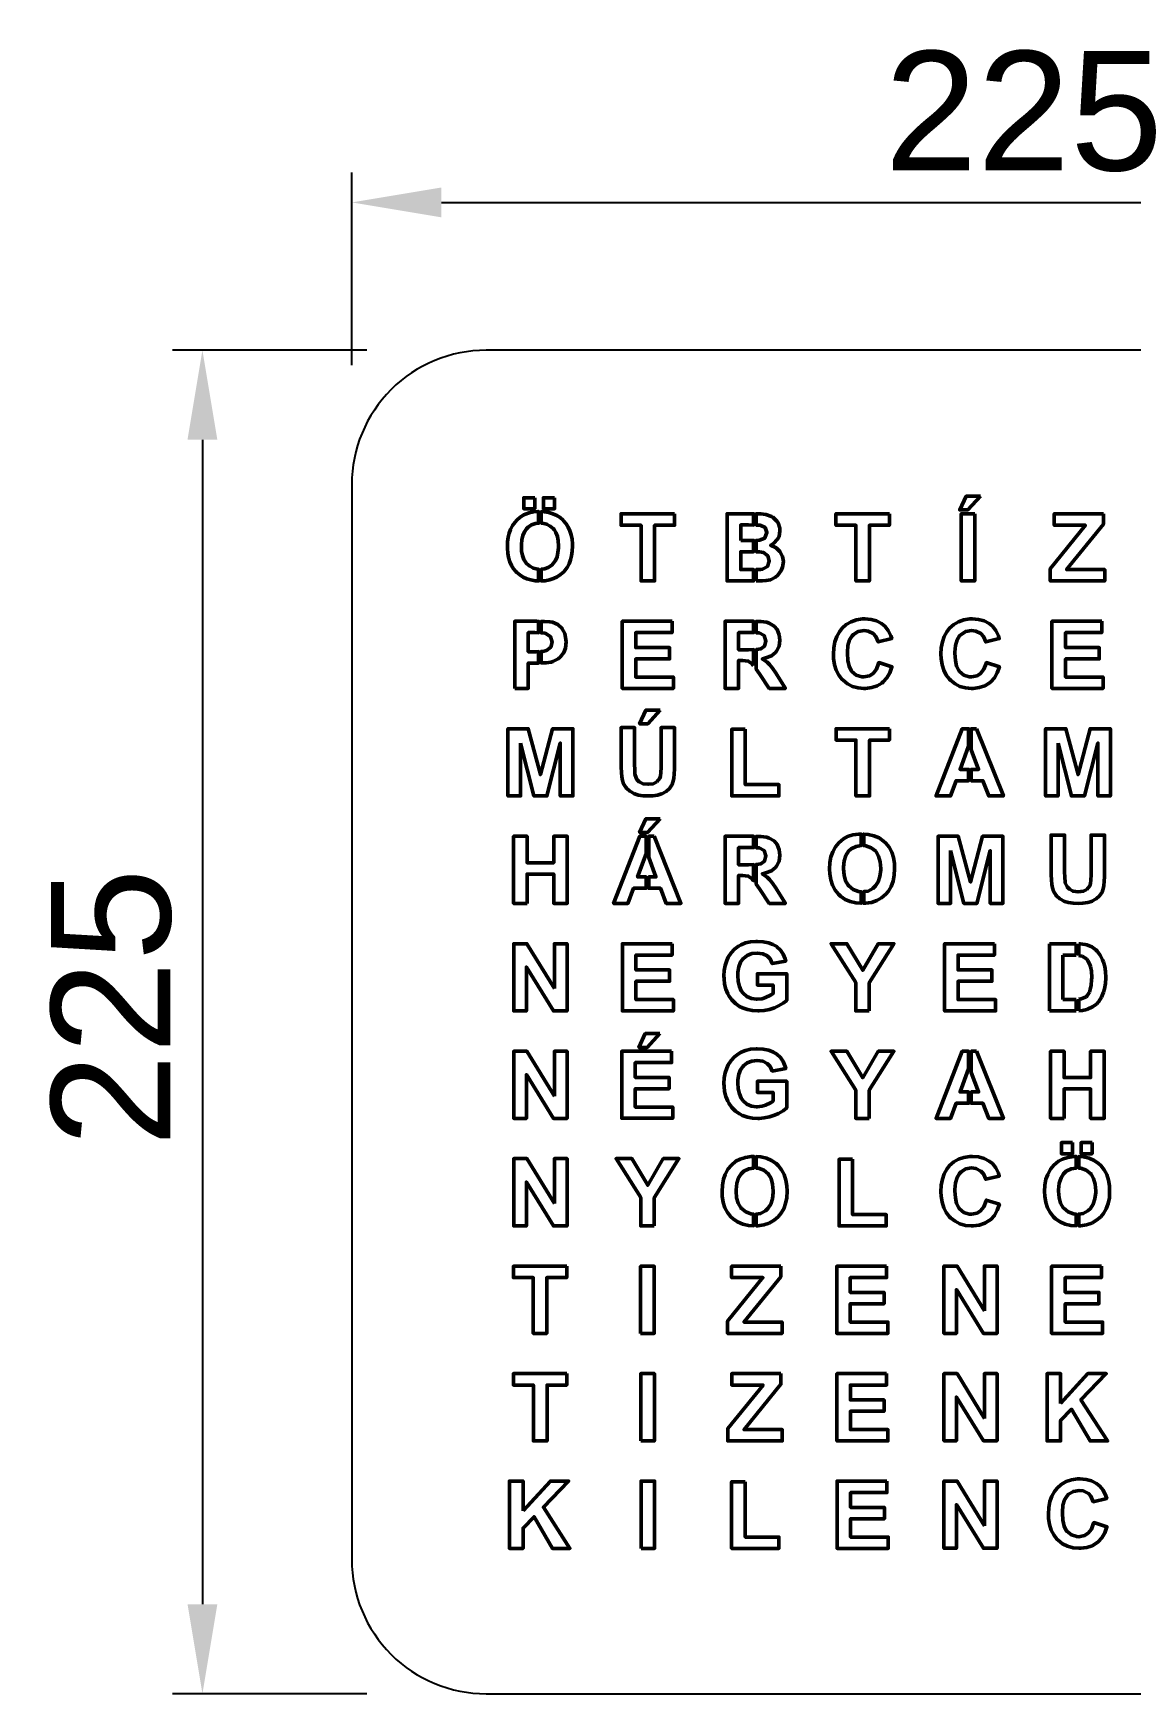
# Model space of a CAD drawing. Header units: millimetres. Extents: x 1583 to 1960, y 1540 to 1824.
# Drawn here: x 1583.5 to 1767.3, y 1539.9 to 1818 of the extents above; entities that cross this region are included whole.
import ezdxf

# ---------------------------------------------------------------- set-up
doc = ezdxf.new("R2010")
doc.units = ezdxf.units.MM
doc.layers.add('Edge', color=170, linetype='Continuous')
doc.layers.add('Text', color=102, linetype='Continuous')
doc.layers.add('Letters', color=40, linetype='Continuous', lineweight=50)
doc.styles.get("Standard").update_dxf_attribs({"font": 'arial.ttf'})
doc.dimstyles.new('ISO-25', dxfattribs={"dimtxt": 2.5, "dimasz": 2.5, "dimexe": 1.25, "dimexo": 0.625, "dimtad": 1, "dimtxsty": 'Standard', "dimcen": 2.5, "dimadec": 0, "dimazin": 0, "dimtfac": 1, "dimtmove": 0, "dimatfit": 3, "dimfxl": 0, "dimarcsym": 0})

# ---------------------------------------------------------------- blocks, each defined once
blk = doc.blocks.new('*D13')
at = {"layer": 'Defpoints', "color": 0}
for p in [(1861.83, 1789.68), (1636.83, 1742.43), (1861.83, 1742.43)]:
    blk.add_point(p, dxfattribs=at)
at = {"layer": 'Text', "color": 0, "lineweight": -2}
for p, q in [((1636.83, 1762.43), (1636.83, 1794.68)), ((1861.83, 1762.43), (1861.83, 1794.68)), ((1651.83, 1789.68), (1846.83, 1789.68))]:
    blk.add_line(p, q, dxfattribs=at)
at = {"layer": 'Text', "color": 0}
for points in [[(1651.83, 1792.18), (1651.83, 1787.18), (1636.83, 1789.68)], [(1846.83, 1792.18), (1846.83, 1787.18), (1861.83, 1789.68)]]:
    blk.add_solid(points, dxfattribs=at)
at = {"layer": 'Text', "color": 0, "insert": (1749.33, 1804.89), "char_height": 20, "attachment_point": 5}
blk.add_mtext('225', dxfattribs=at)
blk = doc.blocks.new('*D11')
at = {"layer": 'Defpoints', "color": 0}
for p in [(1659.33, 1764.93), (1611.82, 1539.93), (1659.33, 1539.93)]:
    blk.add_point(p, dxfattribs=at)
at = {"layer": 'Text', "color": 0, "lineweight": -2}
for p, q in [((1639.33, 1764.93), (1606.82, 1764.93)), ((1611.82, 1749.93), (1611.82, 1554.93)), ((1639.33, 1539.93), (1606.82, 1539.93))]:
    blk.add_line(p, q, dxfattribs=at)
at = {"layer": 'Text', "color": 0}
for points in [[(1609.32, 1749.93), (1614.32, 1749.93), (1611.82, 1764.93)], [(1609.32, 1554.93), (1614.32, 1554.93), (1611.82, 1539.93)]]:
    blk.add_solid(points, dxfattribs=at)
at = {"layer": 'Text', "color": 0, "insert": (1596.61, 1654.87), "char_height": 20, "attachment_point": 5, "rotation": 90}
blk.add_mtext('225', dxfattribs=at)

msp = doc.modelspace()

# ---------------------------------------------------------------- linework, layer by layer
at = {"layer": 'Edge'}
msp.add_lwpolyline([(1659.327, 1539.927), (1839.327, 1539.927, 0.4142136), (1861.827, 1562.427), (1861.827, 1742.427, 0.4142136), (1839.327, 1764.927), (1659.327, 1764.927, 0.4142136), (1636.827, 1742.427), (1636.827, 1562.427, 0.4142136)], format="xyb", close=True, dxfattribs=at)
at = {"layer": 'Letters'}
for p, q in [((1757.774, 1665.542), (1753.621, 1665.542)), ((1753.621, 1665.542), (1753.621, 1654.289)), ((1755.902, 1656.186), (1755.902, 1663.632)), ((1755.902, 1663.632), (1757.094, 1663.632)), ((1757.094, 1663.632), (1758.102, 1663.608)), ((1758.102, 1665.53), (1757.774, 1665.542)), ((1758.102, 1665.53), (1758.102, 1663.608)), ((1758.799, 1665.504), (1758.552, 1665.513)), ((1758.552, 1665.513), (1758.552, 1663.557)), ((1758.552, 1663.557), (1758.773, 1663.53)), ((1758.773, 1663.53), (1759.107, 1663.427)), ((1759.607, 1665.401), (1758.799, 1665.504)), ((1759.107, 1663.427), (1759.824, 1663.004)), ((1759.914, 1665.324), (1759.607, 1665.401)), ((1759.824, 1663.004), (1760.081, 1662.71)), ((1760.709, 1664.991), (1759.914, 1665.324)), ((1761.414, 1664.491), (1760.709, 1664.991)), ((1761.606, 1664.286), (1761.414, 1664.491)), ((1762.132, 1663.62), (1761.606, 1664.286)), ((1762.542, 1662.851), (1762.132, 1663.62)), ((1760.081, 1662.71), (1760.478, 1661.915)), ((1760.478, 1661.915), (1760.529, 1661.71)), ((1760.529, 1661.71), (1760.658, 1660.915)), ((1760.658, 1660.915), (1760.709, 1659.903)), ((1762.683, 1662.466), (1762.542, 1662.851)), ((1762.888, 1661.723), (1762.683, 1662.466)), ((1763.003, 1660.864), (1762.888, 1661.723)), ((1763.054, 1659.903), (1763.003, 1660.864)), ((1760.324, 1657.416), (1759.889, 1656.762)), ((1760.478, 1657.852), (1760.324, 1657.416)), ((1760.632, 1658.582), (1760.478, 1657.852)), ((1760.696, 1659.505), (1760.632, 1658.582)), ((1760.709, 1659.903), (1760.696, 1659.505)), ((1762.349, 1656.57), (1762.708, 1657.416)), ((1762.708, 1657.416), (1762.875, 1658.006)), ((1762.875, 1658.006), (1763.003, 1658.864)), ((1763.003, 1658.864), (1763.054, 1659.813)), ((1763.054, 1659.813), (1763.054, 1659.903)), ((1757.594, 1656.186), (1755.902, 1656.186)), ((1758.102, 1656.205), (1757.594, 1656.186)), ((1758.102, 1656.205), (1758.102, 1654.289)), ((1758.581, 1656.224), (1758.552, 1656.223)), ((1758.552, 1656.223), (1758.552, 1654.314)), ((1758.966, 1656.288), (1758.581, 1656.224)), ((1759.76, 1656.66), (1758.966, 1656.288)), ((1759.889, 1656.762), (1759.76, 1656.66)), ((1760.03, 1654.571), (1760.85, 1654.942)), ((1760.85, 1654.942), (1761.504, 1655.429)), ((1761.504, 1655.429), (1761.888, 1655.852)), ((1761.888, 1655.852), (1762.349, 1656.57)), ((1753.621, 1654.289), (1758.102, 1654.289)), ((1758.552, 1654.314), (1759.171, 1654.366)), ((1759.171, 1654.366), (1759.901, 1654.532)), ((1759.901, 1654.532), (1760.03, 1654.571))]:
    msp.add_line(p, q, dxfattribs=at)
for points in [[(1667.464, 1740.22), (1665.618, 1740.22), (1665.618, 1738.364), (1667.464, 1738.364)], [(1670.77, 1740.22), (1668.914, 1740.22), (1668.914, 1738.364), (1670.77, 1738.364)], [(1742.087, 1740.473), (1739.664, 1740.473), (1738.611, 1738.173), (1739.963, 1738.173)], [(1667.239, 1737.842), (1667.996, 1737.905), (1668.102, 1737.908), (1668.102, 1735.952), (1667.59, 1735.897), (1666.924, 1735.672), (1666.348, 1735.293), (1666.068, 1735.014), (1665.717, 1734.51), (1665.456, 1733.906), (1665.294, 1733.195), (1665.222, 1732.375), (1665.213, 1732.105), (1665.258, 1731.268), (1665.402, 1730.529), (1665.645, 1729.89), (1665.978, 1729.349), (1666.095, 1729.214), (1666.627, 1728.737), (1667.239, 1728.413), (1667.933, 1728.25), (1668.102, 1728.239), (1668.102, 1726.292), (1667.554, 1726.323), (1666.816, 1726.449), (1666.14, 1726.647), (1665.51, 1726.936), (1664.943, 1727.305), (1664.42, 1727.746), (1664.357, 1727.818), (1663.925, 1728.322), (1663.574, 1728.89), (1663.285, 1729.511), (1663.078, 1730.187), (1662.943, 1730.925), (1662.88, 1731.718), (1662.871, 1732.033), (1662.907, 1732.844), (1662.997, 1733.6), (1663.159, 1734.276), (1663.375, 1734.897), (1663.384, 1734.915), (1663.727, 1735.563), (1664.159, 1736.149), (1664.438, 1736.455), (1665.006, 1736.959), (1665.609, 1737.338), (1665.888, 1737.473), (1666.537, 1737.698)], [(1669.932, 1726.467), (1670.598, 1726.683), (1671.22, 1726.981), (1671.787, 1727.359), (1672.301, 1727.827), (1672.49, 1728.043), (1672.886, 1728.566), (1673.21, 1729.16), (1673.453, 1729.8), (1673.634, 1730.502), (1673.742, 1731.268), (1673.778, 1732.087), (1673.769, 1732.483), (1673.697, 1733.276), (1673.561, 1734.014), (1673.345, 1734.69), (1673.066, 1735.302), (1672.715, 1735.87), (1672.292, 1736.374), (1672.229, 1736.437), (1671.706, 1736.887), (1671.13, 1737.257), (1670.508, 1737.545), (1669.824, 1737.752), (1669.094, 1737.878), (1668.552, 1737.903), (1668.552, 1735.963), (1668.743, 1735.951), (1669.446, 1735.798), (1670.067, 1735.482), (1670.589, 1735.023), (1670.689, 1734.897), (1671.013, 1734.375), (1671.247, 1733.735), (1671.382, 1732.988), (1671.436, 1732.141), (1671.427, 1731.844), (1671.346, 1731.024), (1671.184, 1730.313), (1670.923, 1729.709), (1670.562, 1729.205), (1670.292, 1728.935), (1669.716, 1728.539), (1669.067, 1728.304), (1668.552, 1728.247), (1668.552, 1726.294), (1669.202, 1726.332)], [(1690.858, 1737.541), (1681.921, 1737.541), (1681.921, 1735.627), (1685.257, 1735.627), (1685.257, 1726.287), (1687.522, 1726.287), (1687.522, 1735.627), (1690.858, 1735.627)], [(1701.936, 1733.064), (1701.936, 1735.662), (1703.235, 1735.662), (1704.102, 1735.65), (1704.102, 1737.541), (1699.671, 1737.541), (1699.671, 1726.287), (1703.498, 1726.287), (1704.102, 1726.287), (1704.102, 1728.184), (1704.042, 1728.183), (1701.936, 1728.183), (1701.936, 1731.185), (1703.762, 1731.185), (1703.832, 1731.185), (1704.102, 1731.178), (1704.102, 1733.073), (1703.428, 1733.064)], [(1704.552, 1726.287), (1705.605, 1726.322), (1706.219, 1726.357), (1706.904, 1726.498), (1707.747, 1726.902), (1708.151, 1727.235), (1708.73, 1728.06), (1708.941, 1728.587), (1709.081, 1729.553), (1708.958, 1730.395), (1708.519, 1731.238), (1707.87, 1731.852), (1706.957, 1732.256), (1707.431, 1732.537), (1708.098, 1733.257), (1708.361, 1733.749), (1708.519, 1734.697), (1708.502, 1735.1), (1708.186, 1736.013), (1708.01, 1736.277), (1707.326, 1736.961), (1707.08, 1737.102), (1706.149, 1737.418), (1706.149, 1737.418), (1705.324, 1737.506), (1704.552, 1737.529), (1704.552, 1735.643), (1705.184, 1735.627), (1706.044, 1735.223), (1706.325, 1734.381), (1705.991, 1733.503), (1705.956, 1733.468), (1705.078, 1733.099), (1704.657, 1733.081), (1704.552, 1733.08), (1704.552, 1731.165), (1705.061, 1731.15), (1705.781, 1731.027), (1706.483, 1730.518), (1706.729, 1729.658), (1706.729, 1729.588), (1706.413, 1728.692), (1705.587, 1728.253), (1705.236, 1728.201), (1704.552, 1728.191), (1704.552, 1726.287)], [(1726.831, 1737.541), (1717.894, 1737.541), (1717.894, 1735.627), (1721.23, 1735.627), (1721.23, 1726.287), (1723.495, 1726.287), (1723.495, 1735.627), (1726.831, 1735.627)], [(1741.139, 1737.541), (1738.874, 1737.541), (1738.874, 1726.287), (1741.139, 1726.287)], [(1762.663, 1737.541), (1754.429, 1737.541), (1754.429, 1735.627), (1759.661, 1735.627), (1753.762, 1728.324), (1753.762, 1726.287), (1762.891, 1726.287), (1762.891, 1728.183), (1756.501, 1728.183), (1762.663, 1735.767)], [(1664.102, 1708.292), (1664.102, 1719.528), (1667.736, 1719.528), (1668.102, 1719.523), (1668.102, 1717.618), (1667.455, 1717.632), (1666.367, 1717.632), (1666.367, 1714.436), (1667.613, 1714.436), (1668.102, 1714.458), (1668.102, 1712.533), (1667.841, 1712.523), (1666.367, 1712.523), (1666.367, 1708.292)], [(1670.492, 1712.769), (1671.388, 1713.225), (1671.739, 1713.524), (1672.336, 1714.331), (1672.599, 1715.033), (1672.704, 1716.069), (1672.687, 1716.491), (1672.494, 1717.474), (1672.055, 1718.264), (1672.037, 1718.299), (1671.317, 1718.966), (1670.44, 1719.37), (1670.001, 1719.44), (1669.07, 1719.51), (1668.552, 1719.517), (1668.552, 1717.597), (1669.088, 1717.562), (1669.176, 1717.544), (1670.001, 1717.052), (1670.088, 1716.965), (1670.369, 1716.034), (1670.124, 1715.174), (1669.404, 1714.612), (1668.807, 1714.489), (1668.552, 1714.478), (1668.552, 1712.548), (1669.386, 1712.576), (1670.194, 1712.681)], [(1690.454, 1719.528), (1682.115, 1719.528), (1682.115, 1708.292), (1690.665, 1708.292), (1690.665, 1710.188), (1684.379, 1710.188), (1684.379, 1713.243), (1690.032, 1713.243), (1690.032, 1715.139), (1684.379, 1715.139), (1684.379, 1717.632), (1690.454, 1717.632)], [(1704.102, 1712.099), (1704.102, 1714.793), (1703.27, 1714.77), (1701.585, 1714.77), (1701.585, 1717.632), (1703.358, 1717.632), (1704.102, 1717.632), (1704.102, 1719.528), (1704.095, 1719.528), (1699.32, 1719.528), (1699.32, 1708.292), (1701.585, 1708.292), (1701.585, 1712.979), (1702.041, 1712.979), (1702.252, 1712.979), (1703.2, 1712.856), (1703.867, 1712.382), (1703.884, 1712.365)], [(1708.396, 1717.281), (1708.028, 1718.158), (1707.536, 1718.738), (1706.711, 1719.229), (1706.237, 1719.37), (1705.307, 1719.493), (1704.552, 1719.515), (1704.552, 1717.619), (1705.008, 1717.597), (1705.026, 1717.597), (1705.868, 1717.158), (1705.886, 1717.14), (1706.167, 1716.227), (1705.939, 1715.385), (1705.307, 1714.911), (1705.289, 1714.911), (1704.569, 1714.805), (1704.552, 1714.805), (1704.552, 1711.502), (1705.078, 1710.732), (1706.711, 1708.292), (1709.432, 1708.292), (1708.045, 1710.486), (1707.87, 1710.767), (1707.255, 1711.698), (1706.764, 1712.312), (1706.377, 1712.663), (1705.552, 1713.243), (1706.167, 1713.383), (1707.08, 1713.734), (1707.764, 1714.296), (1707.958, 1714.542), (1708.379, 1715.367), (1708.519, 1716.385)], [(1724.689, 1719.581), (1723.758, 1719.826), (1722.722, 1719.914), (1722.319, 1719.914), (1721.318, 1719.756), (1720.423, 1719.458), (1719.615, 1719.001), (1718.913, 1718.369), (1718.456, 1717.79), (1718.017, 1717), (1717.701, 1716.104), (1717.526, 1715.104), (1717.456, 1713.998), (1717.491, 1713.278), (1717.649, 1712.26), (1717.93, 1711.329), (1718.351, 1710.521), (1718.895, 1709.819), (1719.071, 1709.644), (1719.826, 1709.047), (1720.651, 1708.625), (1721.581, 1708.362), (1722.582, 1708.292), (1722.863, 1708.292), (1723.881, 1708.415), (1724.794, 1708.713), (1725.567, 1709.187), (1725.812, 1709.38), (1726.409, 1710.047), (1726.883, 1710.89), (1727.252, 1711.908), (1725.057, 1712.611), (1725.022, 1712.488), (1724.654, 1711.487), (1724.109, 1710.802), (1723.512, 1710.416), (1722.564, 1710.223), (1722.213, 1710.241), (1721.3, 1710.521), (1720.563, 1711.136), (1720.44, 1711.294), (1720.089, 1712.014), (1719.878, 1712.979), (1719.808, 1714.173), (1719.808, 1714.366), (1719.896, 1715.49), (1720.159, 1716.403), (1720.581, 1717.07), (1720.844, 1717.333), (1721.634, 1717.825), (1722.6, 1717.983), (1723.302, 1717.895), (1724.145, 1717.474), (1724.583, 1717), (1724.97, 1716.087), (1727.217, 1716.631), (1727.076, 1717.088), (1726.638, 1718), (1726.076, 1718.703), (1725.514, 1719.142)], [(1742.689, 1719.581), (1741.758, 1719.826), (1740.722, 1719.914), (1740.319, 1719.914), (1739.318, 1719.756), (1738.423, 1719.458), (1737.615, 1719.001), (1736.913, 1718.369), (1736.456, 1717.79), (1736.017, 1717), (1735.701, 1716.104), (1735.526, 1715.104), (1735.456, 1713.998), (1735.491, 1713.278), (1735.649, 1712.26), (1735.93, 1711.329), (1736.351, 1710.521), (1736.895, 1709.819), (1737.071, 1709.644), (1737.826, 1709.047), (1738.651, 1708.625), (1739.581, 1708.362), (1740.582, 1708.292), (1740.863, 1708.292), (1741.881, 1708.415), (1742.794, 1708.713), (1743.567, 1709.187), (1743.812, 1709.38), (1744.409, 1710.047), (1744.883, 1710.89), (1745.252, 1711.908), (1743.057, 1712.611), (1743.022, 1712.488), (1742.654, 1711.487), (1742.109, 1710.802), (1741.512, 1710.416), (1740.564, 1710.223), (1740.213, 1710.241), (1739.3, 1710.521), (1738.563, 1711.136), (1738.44, 1711.294), (1738.089, 1712.014), (1737.878, 1712.979), (1737.808, 1714.173), (1737.808, 1714.366), (1737.896, 1715.49), (1738.159, 1716.403), (1738.581, 1717.07), (1738.844, 1717.333), (1739.634, 1717.825), (1740.6, 1717.983), (1741.302, 1717.895), (1742.145, 1717.474), (1742.583, 1717), (1742.97, 1716.087), (1745.217, 1716.631), (1745.076, 1717.088), (1744.638, 1718), (1744.076, 1718.703), (1743.514, 1719.142)], [(1762.382, 1719.528), (1754.061, 1719.528), (1754.061, 1708.292), (1762.611, 1708.292), (1762.611, 1710.188), (1756.325, 1710.188), (1756.325, 1713.243), (1761.961, 1713.243), (1761.961, 1715.139), (1756.325, 1715.139), (1756.325, 1717.632), (1762.382, 1717.632)], [(1688.481, 1704.664), (1686.067, 1704.664), (1685.01, 1702.373), (1686.367, 1702.373)], [(1665.093, 1699.14), (1667.31, 1690.291), (1669.497, 1690.291), (1671.735, 1699.14), (1671.735, 1690.291), (1673.839, 1690.291), (1673.839, 1701.534), (1670.44, 1701.534), (1668.419, 1693.866), (1666.378, 1701.534), (1662.979, 1701.534), (1662.979, 1690.291), (1665.093, 1690.291)], [(1687.921, 1692.622), (1687.31, 1692.332), (1686.46, 1692.228), (1686.429, 1692.228), (1685.6, 1692.332), (1684.968, 1692.653), (1684.574, 1693.047), (1684.263, 1693.752), (1684.243, 1693.918), (1684.201, 1694.601), (1684.181, 1695.638), (1684.181, 1701.731), (1681.911, 1701.731), (1681.911, 1695.731), (1681.921, 1695.099), (1681.963, 1694.218), (1682.035, 1693.472), (1682.139, 1692.871), (1682.336, 1692.311), (1682.771, 1691.627), (1682.823, 1691.565), (1683.383, 1691.068), (1684.087, 1690.664), (1684.181, 1690.622), (1684.802, 1690.436), (1685.59, 1690.322), (1686.533, 1690.291), (1687.248, 1690.311), (1688.035, 1690.425), (1688.688, 1690.633), (1688.75, 1690.653), (1689.465, 1691.047), (1690.015, 1691.544), (1690.025, 1691.555), (1690.44, 1692.187), (1690.699, 1692.954), (1690.75, 1693.285), (1690.823, 1693.949), (1690.864, 1694.798), (1690.875, 1695.814), (1690.875, 1701.731), (1688.605, 1701.731), (1688.605, 1695.057), (1688.574, 1694.197), (1688.512, 1693.596), (1688.398, 1693.234)], [(1702.698, 1701.441), (1700.429, 1701.441), (1700.429, 1690.291), (1708.336, 1690.291), (1708.336, 1692.177), (1702.698, 1692.177)], [(1726.833, 1701.534), (1717.9, 1701.534), (1717.9, 1699.627), (1721.237, 1699.627), (1721.237, 1690.291), (1723.507, 1690.291), (1723.507, 1699.627), (1726.833, 1699.627)], [(1740.102, 1698.606), (1740.102, 1701.541), (1739.036, 1701.541), (1734.664, 1690.287), (1737.069, 1690.287), (1738, 1692.833), (1740.102, 1692.833), (1740.102, 1694.729), (1738.685, 1694.729)], [(1741.441, 1701.541), (1740.552, 1701.541), (1740.552, 1697.988), (1741.757, 1694.729), (1740.552, 1694.729), (1740.552, 1692.833), (1742.494, 1692.833), (1743.477, 1690.287), (1745.935, 1690.287)], [(1755.093, 1699.14), (1757.31, 1690.291), (1759.497, 1690.291), (1761.735, 1699.14), (1761.735, 1690.291), (1763.839, 1690.291), (1763.839, 1701.534), (1760.44, 1701.534), (1758.419, 1693.866), (1756.378, 1701.534), (1752.979, 1701.534), (1752.979, 1690.291), (1755.093, 1690.291)], [(1688.475, 1686.47), (1686.061, 1686.47), (1685.005, 1684.179), (1686.362, 1684.179)], [(1666.184, 1672.288), (1666.184, 1677.204), (1670.633, 1677.204), (1670.633, 1672.288), (1672.902, 1672.288), (1672.902, 1683.534), (1670.633, 1683.534), (1670.633, 1679.106), (1666.184, 1679.106), (1666.184, 1683.534), (1663.914, 1683.534), (1663.914, 1672.288)], [(1686.102, 1680.606), (1686.102, 1683.541), (1685.036, 1683.541), (1680.664, 1672.287), (1683.069, 1672.287), (1684, 1674.833), (1686.102, 1674.833), (1686.102, 1676.729), (1684.685, 1676.729)], [(1687.441, 1683.541), (1686.552, 1683.541), (1686.552, 1679.988), (1687.757, 1676.729), (1686.552, 1676.729), (1686.552, 1674.833), (1688.494, 1674.833), (1689.477, 1672.287), (1691.935, 1672.287)], [(1703.884, 1676.365), (1704.102, 1676.099), (1704.102, 1678.793), (1703.27, 1678.77), (1701.585, 1678.77), (1701.585, 1681.632), (1703.358, 1681.632), (1704.102, 1681.632), (1704.102, 1683.528), (1704.095, 1683.528), (1699.32, 1683.528), (1699.32, 1672.292), (1701.585, 1672.292), (1701.585, 1676.979), (1702.041, 1676.979), (1702.252, 1676.979), (1703.2, 1676.856), (1703.867, 1676.382)], [(1706.764, 1676.312), (1706.377, 1676.663), (1705.552, 1677.243), (1706.167, 1677.383), (1707.08, 1677.734), (1707.764, 1678.296), (1707.958, 1678.542), (1708.379, 1679.367), (1708.519, 1680.385), (1708.396, 1681.281), (1708.028, 1682.158), (1707.536, 1682.738), (1706.711, 1683.229), (1706.237, 1683.37), (1705.307, 1683.493), (1704.552, 1683.515), (1704.552, 1681.619), (1705.008, 1681.597), (1705.026, 1681.597), (1705.868, 1681.158), (1705.886, 1681.14), (1706.167, 1680.227), (1705.939, 1679.385), (1705.307, 1678.911), (1705.289, 1678.911), (1704.569, 1678.805), (1704.552, 1678.805), (1704.552, 1675.502), (1705.078, 1674.732), (1706.711, 1672.292), (1709.432, 1672.292), (1708.045, 1674.486), (1707.87, 1674.767), (1707.255, 1675.698)], [(1721.711, 1683.897), (1722.102, 1683.909), (1722.102, 1681.958), (1721.29, 1681.842), (1720.447, 1681.421), (1720.008, 1681.017), (1719.569, 1680.315), (1719.271, 1679.42), (1719.165, 1678.331), (1719.165, 1678.103), (1719.253, 1676.997), (1719.499, 1676.066), (1719.938, 1675.329), (1720.043, 1675.224), (1720.78, 1674.609), (1721.658, 1674.276), (1722.102, 1674.238), (1722.102, 1672.304), (1721.237, 1672.362), (1720.271, 1672.59), (1719.411, 1672.959), (1718.656, 1673.486), (1718.305, 1673.819), (1717.743, 1674.521), (1717.304, 1675.329), (1717.006, 1676.224), (1716.848, 1677.243), (1716.813, 1678.033), (1716.883, 1679.121), (1717.041, 1680.087), (1717.339, 1680.912), (1717.813, 1681.772), (1718.375, 1682.457), (1719.148, 1683.106), (1719.832, 1683.475), (1720.728, 1683.756)], [(1724.731, 1672.766), (1725.538, 1673.222), (1726.241, 1673.819), (1726.679, 1674.346), (1727.136, 1675.118), (1727.452, 1676.014), (1727.663, 1676.997), (1727.715, 1678.085), (1727.68, 1678.963), (1727.522, 1679.964), (1727.224, 1680.877), (1726.785, 1681.684), (1726.241, 1682.369), (1725.872, 1682.72), (1725.117, 1683.247), (1724.257, 1683.616), (1723.309, 1683.844), (1722.552, 1683.894), (1722.552, 1681.96), (1722.905, 1681.93), (1723.8, 1681.614), (1724.538, 1681.017), (1724.608, 1680.929), (1725.029, 1680.192), (1725.292, 1679.262), (1725.38, 1678.138), (1725.38, 1677.892), (1725.257, 1676.804), (1724.959, 1675.908), (1724.502, 1675.206), (1724.081, 1674.802), (1723.256, 1674.363), (1722.552, 1674.263), (1722.552, 1672.3), (1722.835, 1672.309), (1723.835, 1672.45)], [(1737.093, 1681.14), (1739.31, 1672.291), (1741.497, 1672.291), (1743.735, 1681.14), (1743.735, 1672.291), (1745.839, 1672.291), (1745.839, 1683.534), (1742.44, 1683.534), (1740.419, 1675.866), (1738.378, 1683.534), (1734.979, 1683.534), (1734.979, 1672.291), (1737.093, 1672.291)], [(1759.921, 1674.622), (1759.31, 1674.332), (1758.46, 1674.228), (1758.429, 1674.228), (1757.6, 1674.332), (1756.968, 1674.653), (1756.574, 1675.047), (1756.263, 1675.752), (1756.243, 1675.918), (1756.201, 1676.601), (1756.181, 1677.638), (1756.181, 1683.731), (1753.911, 1683.731), (1753.911, 1677.731), (1753.921, 1677.099), (1753.963, 1676.218), (1754.035, 1675.472), (1754.139, 1674.871), (1754.336, 1674.311), (1754.771, 1673.627), (1754.823, 1673.565), (1755.383, 1673.068), (1756.087, 1672.664), (1756.181, 1672.622), (1756.802, 1672.436), (1757.59, 1672.322), (1758.533, 1672.291), (1759.248, 1672.311), (1760.035, 1672.425), (1760.688, 1672.633), (1760.75, 1672.653), (1761.465, 1673.047), (1762.015, 1673.544), (1762.025, 1673.555), (1762.44, 1674.187), (1762.699, 1674.954), (1762.75, 1675.285), (1762.823, 1675.949), (1762.864, 1676.798), (1762.875, 1677.814), (1762.875, 1683.731), (1760.605, 1683.731), (1760.605, 1677.057), (1760.574, 1676.197), (1760.512, 1675.596), (1760.398, 1675.234)], [(1706.927, 1656.903), (1706.12, 1656.519), (1705.53, 1656.327), (1704.684, 1656.237), (1704.608, 1656.237), (1703.736, 1656.352), (1702.993, 1656.686), (1702.352, 1657.237), (1702.044, 1657.672), (1701.724, 1658.377), (1701.531, 1659.236), (1701.467, 1660.236), (1701.48, 1660.761), (1701.634, 1661.671), (1701.916, 1662.428), (1702.352, 1663.043), (1702.39, 1663.081), (1703.031, 1663.581), (1703.813, 1663.876), (1704.71, 1663.979), (1704.723, 1663.979), (1705.62, 1663.863), (1706.351, 1663.504), (1706.863, 1662.979), (1707.235, 1662.197), (1709.491, 1662.62), (1709.401, 1662.979), (1709.068, 1663.786), (1708.594, 1664.478), (1707.978, 1665.042), (1707.978, 1665.055), (1707.338, 1665.427), (1706.569, 1665.709), (1705.697, 1665.863), (1704.71, 1665.927), (1704.505, 1665.914), (1703.569, 1665.85), (1702.749, 1665.658), (1702.018, 1665.363), (1701.595, 1665.119), (1700.916, 1664.607), (1700.327, 1663.991), (1699.865, 1663.274), (1699.596, 1662.71), (1699.34, 1661.915), (1699.173, 1661.056), (1699.122, 1660.146), (1699.147, 1659.646), (1699.25, 1658.775), (1699.468, 1657.942), (1699.788, 1657.147), (1699.955, 1656.827), (1700.442, 1656.122), (1701.044, 1655.519), (1701.762, 1655.032), (1702.262, 1654.776), (1703.057, 1654.507), (1703.915, 1654.34), (1704.825, 1654.289), (1705.03, 1654.289), (1705.889, 1654.366), (1706.735, 1654.545), (1707.581, 1654.814), (1708.273, 1655.122), (1709.042, 1655.558), (1709.645, 1656.032), (1709.645, 1660.518), (1704.749, 1660.518), (1704.749, 1658.621), (1707.35, 1658.621), (1707.35, 1657.185)], [(1670.757, 1658.031), (1666.156, 1665.542), (1663.951, 1665.542), (1663.951, 1654.289), (1666.066, 1654.289), (1666.066, 1661.62), (1670.59, 1654.289), (1672.872, 1654.289), (1672.872, 1665.542), (1670.757, 1665.542)], [(1690.457, 1665.542), (1682.126, 1665.542), (1682.126, 1654.289), (1690.675, 1654.289), (1690.675, 1656.186), (1684.395, 1656.186), (1684.395, 1659.249), (1690.034, 1659.249), (1690.034, 1661.146), (1684.395, 1661.146), (1684.395, 1663.632), (1690.457, 1663.632)], [(1723.462, 1654.289), (1723.462, 1659.005), (1727.589, 1665.542), (1724.974, 1665.542), (1722.385, 1661.082), (1719.732, 1665.542), (1717.079, 1665.542), (1721.193, 1659.018), (1721.193, 1654.289)], [(1744.418, 1665.542), (1736.074, 1665.542), (1736.074, 1654.289), (1744.623, 1654.289), (1744.623, 1656.186), (1738.343, 1656.186), (1738.343, 1659.249), (1743.995, 1659.249), (1743.995, 1661.146), (1738.343, 1661.146), (1738.343, 1663.632), (1744.418, 1663.632)], [(1688.377, 1650.482), (1685.957, 1650.482), (1684.907, 1648.179), (1686.263, 1648.179)], [(1670.757, 1640.031), (1666.156, 1647.542), (1663.951, 1647.542), (1663.951, 1636.289), (1666.066, 1636.289), (1666.066, 1643.62), (1670.59, 1636.289), (1672.872, 1636.289), (1672.872, 1647.542), (1670.757, 1647.542)], [(1690.36, 1647.537), (1682.02, 1647.537), (1682.02, 1636.296), (1690.564, 1636.296), (1690.564, 1638.192), (1684.295, 1638.192), (1684.295, 1641.253), (1689.937, 1641.253), (1689.937, 1643.149), (1684.295, 1643.149), (1684.295, 1645.642), (1690.36, 1645.642)], [(1706.927, 1638.903), (1706.12, 1638.519), (1705.53, 1638.327), (1704.684, 1638.237), (1704.608, 1638.237), (1703.736, 1638.352), (1702.993, 1638.686), (1702.352, 1639.237), (1702.044, 1639.672), (1701.724, 1640.377), (1701.531, 1641.236), (1701.467, 1642.236), (1701.48, 1642.761), (1701.634, 1643.671), (1701.916, 1644.428), (1702.352, 1645.043), (1702.39, 1645.081), (1703.031, 1645.581), (1703.813, 1645.876), (1704.71, 1645.979), (1704.723, 1645.979), (1705.62, 1645.863), (1706.351, 1645.504), (1706.863, 1644.979), (1707.235, 1644.197), (1709.491, 1644.62), (1709.401, 1644.979), (1709.068, 1645.786), (1708.594, 1646.478), (1707.978, 1647.042), (1707.978, 1647.055), (1707.338, 1647.427), (1706.569, 1647.709), (1705.697, 1647.863), (1704.71, 1647.927), (1704.505, 1647.914), (1703.569, 1647.85), (1702.749, 1647.658), (1702.018, 1647.363), (1701.595, 1647.119), (1700.916, 1646.607), (1700.327, 1645.991), (1699.865, 1645.274), (1699.596, 1644.71), (1699.34, 1643.915), (1699.173, 1643.056), (1699.122, 1642.146), (1699.147, 1641.646), (1699.25, 1640.775), (1699.468, 1639.942), (1699.788, 1639.147), (1699.955, 1638.827), (1700.442, 1638.122), (1701.044, 1637.519), (1701.762, 1637.032), (1702.262, 1636.776), (1703.057, 1636.507), (1703.915, 1636.34), (1704.825, 1636.289), (1705.03, 1636.289), (1705.889, 1636.366), (1706.735, 1636.545), (1707.581, 1636.814), (1708.273, 1637.122), (1709.042, 1637.558), (1709.645, 1638.032), (1709.645, 1642.518), (1704.749, 1642.518), (1704.749, 1640.621), (1707.35, 1640.621), (1707.35, 1639.185)], [(1723.462, 1636.289), (1723.462, 1641.005), (1727.589, 1647.542), (1724.974, 1647.542), (1722.385, 1643.082), (1719.732, 1647.542), (1717.079, 1647.542), (1721.193, 1641.018), (1721.193, 1636.289)], [(1740.102, 1644.606), (1740.102, 1647.541), (1739.036, 1647.541), (1734.664, 1636.287), (1737.069, 1636.287), (1738, 1638.833), (1740.102, 1638.833), (1740.102, 1640.729), (1738.685, 1640.729)], [(1741.441, 1647.541), (1740.552, 1647.541), (1740.552, 1643.988), (1741.757, 1640.729), (1740.552, 1640.729), (1740.552, 1638.833), (1742.494, 1638.833), (1743.477, 1636.287), (1745.935, 1636.287)], [(1756.086, 1636.289), (1756.086, 1641.211), (1760.533, 1641.211), (1760.533, 1636.289), (1762.802, 1636.289), (1762.802, 1647.542), (1760.533, 1647.542), (1760.533, 1643.107), (1756.086, 1643.107), (1756.086, 1647.542), (1753.817, 1647.542), (1753.817, 1636.289)], [(1703.711, 1629.897), (1704.102, 1629.909), (1704.102, 1627.958), (1703.29, 1627.842), (1702.447, 1627.421), (1702.008, 1627.017), (1701.569, 1626.315), (1701.271, 1625.42), (1701.165, 1624.331), (1701.165, 1624.103), (1701.253, 1622.997), (1701.499, 1622.066), (1701.938, 1621.329), (1702.043, 1621.224), (1702.78, 1620.609), (1703.658, 1620.276), (1704.102, 1620.238), (1704.102, 1618.304), (1703.237, 1618.362), (1702.271, 1618.59), (1701.411, 1618.959), (1700.656, 1619.486), (1700.305, 1619.819), (1699.743, 1620.521), (1699.304, 1621.329), (1699.006, 1622.224), (1698.848, 1623.243), (1698.813, 1624.033), (1698.883, 1625.121), (1699.041, 1626.087), (1699.339, 1626.912), (1699.813, 1627.772), (1700.375, 1628.457), (1701.148, 1629.106), (1701.832, 1629.475), (1702.728, 1629.756)], [(1706.731, 1618.766), (1707.538, 1619.222), (1708.241, 1619.819), (1708.679, 1620.346), (1709.136, 1621.118), (1709.452, 1622.014), (1709.663, 1622.997), (1709.715, 1624.085), (1709.68, 1624.963), (1709.522, 1625.964), (1709.224, 1626.877), (1708.785, 1627.684), (1708.241, 1628.369), (1707.872, 1628.72), (1707.117, 1629.247), (1706.257, 1629.616), (1705.309, 1629.844), (1704.552, 1629.894), (1704.552, 1627.96), (1704.905, 1627.93), (1705.8, 1627.614), (1706.538, 1627.017), (1706.608, 1626.929), (1707.029, 1626.192), (1707.292, 1625.262), (1707.38, 1624.138), (1707.38, 1623.892), (1707.257, 1622.804), (1706.959, 1621.908), (1706.502, 1621.206), (1706.081, 1620.802), (1705.256, 1620.363), (1704.552, 1620.263), (1704.552, 1618.3), (1704.835, 1618.309), (1705.835, 1618.45)], [(1742.689, 1629.581), (1741.758, 1629.826), (1740.722, 1629.914), (1740.319, 1629.914), (1739.318, 1629.756), (1738.423, 1629.458), (1737.615, 1629.001), (1736.913, 1628.369), (1736.456, 1627.79), (1736.017, 1627), (1735.701, 1626.104), (1735.526, 1625.104), (1735.456, 1623.998), (1735.491, 1623.278), (1735.649, 1622.26), (1735.93, 1621.329), (1736.351, 1620.521), (1736.895, 1619.819), (1737.071, 1619.644), (1737.826, 1619.047), (1738.651, 1618.625), (1739.581, 1618.362), (1740.582, 1618.292), (1740.863, 1618.292), (1741.881, 1618.415), (1742.794, 1618.713), (1743.567, 1619.187), (1743.812, 1619.38), (1744.409, 1620.047), (1744.883, 1620.89), (1745.252, 1621.908), (1743.057, 1622.611), (1743.022, 1622.488), (1742.654, 1621.487), (1742.109, 1620.802), (1741.512, 1620.416), (1740.564, 1620.223), (1740.213, 1620.241), (1739.3, 1620.521), (1738.563, 1621.136), (1738.44, 1621.294), (1738.089, 1622.014), (1737.878, 1622.979), (1737.808, 1624.173), (1737.808, 1624.366), (1737.896, 1625.49), (1738.159, 1626.403), (1738.581, 1627.07), (1738.844, 1627.333), (1739.634, 1627.825), (1740.6, 1627.983), (1741.302, 1627.895), (1742.145, 1627.474), (1742.583, 1627), (1742.97, 1626.087), (1745.217, 1626.631), (1745.076, 1627.088), (1744.638, 1628), (1744.076, 1628.703), (1743.514, 1629.142)], [(1757.711, 1629.897), (1758.102, 1629.909), (1758.102, 1627.958), (1757.29, 1627.842), (1756.447, 1627.421), (1756.008, 1627.017), (1755.569, 1626.315), (1755.271, 1625.42), (1755.165, 1624.331), (1755.165, 1624.103), (1755.253, 1622.997), (1755.499, 1622.066), (1755.938, 1621.329), (1756.043, 1621.224), (1756.78, 1620.609), (1757.658, 1620.276), (1758.102, 1620.238), (1758.102, 1618.304), (1757.237, 1618.362), (1756.271, 1618.59), (1755.411, 1618.959), (1754.656, 1619.486), (1754.305, 1619.819), (1753.743, 1620.521), (1753.304, 1621.329), (1753.006, 1622.224), (1752.848, 1623.243), (1752.813, 1624.033), (1752.883, 1625.121), (1753.041, 1626.087), (1753.339, 1626.912), (1753.813, 1627.772), (1754.375, 1628.457), (1755.148, 1629.106), (1755.832, 1629.475), (1756.728, 1629.756)], [(1757.473, 1632.22), (1755.632, 1632.22), (1755.632, 1630.368), (1757.473, 1630.368)], [(1760.731, 1618.766), (1761.538, 1619.222), (1762.241, 1619.819), (1762.679, 1620.346), (1763.136, 1621.118), (1763.452, 1622.014), (1763.663, 1622.997), (1763.715, 1624.085), (1763.68, 1624.963), (1763.522, 1625.964), (1763.224, 1626.877), (1762.785, 1627.684), (1762.241, 1628.369), (1761.872, 1628.72), (1761.117, 1629.247), (1760.257, 1629.616), (1759.309, 1629.844), (1758.552, 1629.894), (1758.552, 1627.96), (1758.905, 1627.93), (1759.8, 1627.614), (1760.538, 1627.017), (1760.608, 1626.929), (1761.029, 1626.192), (1761.292, 1625.262), (1761.38, 1624.138), (1761.38, 1623.892), (1761.257, 1622.804), (1760.959, 1621.908), (1760.502, 1621.206), (1760.081, 1620.802), (1759.256, 1620.363), (1758.552, 1620.263), (1758.552, 1618.3), (1758.835, 1618.309), (1759.835, 1618.45)], [(1760.78, 1632.22), (1758.929, 1632.22), (1758.929, 1630.368), (1760.78, 1630.368)], [(1670.757, 1622.031), (1666.156, 1629.542), (1663.951, 1629.542), (1663.951, 1618.289), (1666.066, 1618.289), (1666.066, 1625.62), (1670.59, 1618.289), (1672.872, 1618.289), (1672.872, 1629.542), (1670.757, 1629.542)], [(1687.462, 1618.289), (1687.462, 1623.005), (1691.589, 1629.542), (1688.974, 1629.542), (1686.385, 1625.082), (1683.732, 1629.542), (1681.079, 1629.542), (1685.193, 1623.018), (1685.193, 1618.289)], [(1720.676, 1629.443), (1718.408, 1629.443), (1718.408, 1618.283), (1726.323, 1618.283), (1726.323, 1620.186), (1720.676, 1620.186)], [(1672.814, 1611.534), (1663.877, 1611.534), (1663.877, 1609.63), (1667.214, 1609.63), (1667.214, 1600.289), (1669.477, 1600.289), (1669.477, 1609.63), (1672.814, 1609.63)], [(1685.191, 1600.289), (1685.191, 1611.534), (1687.464, 1611.534), (1687.464, 1600.289), (1685.191, 1600.289)], [(1708.644, 1611.534), (1700.412, 1611.534), (1700.412, 1609.63), (1705.654, 1609.63), (1699.751, 1602.339), (1699.751, 1600.289), (1708.88, 1600.289), (1708.88, 1602.182), (1702.484, 1602.182), (1708.644, 1609.776)], [(1726.363, 1611.534), (1718.019, 1611.534), (1718.019, 1600.289), (1726.576, 1600.289), (1726.576, 1602.182), (1720.293, 1602.182), (1720.293, 1605.24), (1725.938, 1605.24), (1725.938, 1607.144), (1720.293, 1607.144), (1720.293, 1609.63), (1726.363, 1609.63)], [(1742.757, 1604.031), (1738.156, 1611.542), (1735.951, 1611.542), (1735.951, 1600.289), (1738.066, 1600.289), (1738.066, 1607.62), (1742.59, 1600.289), (1744.872, 1600.289), (1744.872, 1611.542), (1742.757, 1611.542)], [(1762.328, 1611.534), (1753.995, 1611.534), (1753.995, 1600.289), (1762.541, 1600.289), (1762.541, 1602.182), (1756.268, 1602.182), (1756.268, 1605.24), (1761.913, 1605.24), (1761.913, 1607.144), (1756.268, 1607.144), (1756.268, 1609.63), (1762.328, 1609.63)], [(1672.828, 1593.536), (1663.895, 1593.536), (1663.895, 1591.637), (1667.238, 1591.637), (1667.238, 1582.283), (1669.51, 1582.283), (1669.51, 1591.637), (1672.828, 1591.637)], [(1685.212, 1582.283), (1685.212, 1593.536), (1687.484, 1593.536), (1687.484, 1582.283), (1685.212, 1582.283)], [(1708.668, 1593.536), (1700.433, 1593.536), (1700.433, 1591.637), (1705.675, 1591.637), (1699.772, 1584.339), (1699.772, 1582.283), (1708.909, 1582.283), (1708.909, 1584.182), (1702.513, 1584.182), (1708.668, 1591.769)], [(1726.378, 1593.536), (1718.046, 1593.536), (1718.046, 1582.283), (1726.595, 1582.283), (1726.595, 1584.182), (1720.319, 1584.182), (1720.319, 1587.248), (1725.957, 1587.248), (1725.957, 1589.136), (1720.319, 1589.136), (1720.319, 1591.637), (1726.378, 1591.637)], [(1742.757, 1586.031), (1738.156, 1593.542), (1735.951, 1593.542), (1735.951, 1582.289), (1738.066, 1582.289), (1738.066, 1589.62), (1742.59, 1582.289), (1744.872, 1582.289), (1744.872, 1593.542), (1742.757, 1593.542)], [(1755.498, 1588.547), (1755.498, 1593.536), (1753.225, 1593.536), (1753.225, 1582.283), (1755.498, 1582.283), (1755.498, 1585.685), (1757.337, 1587.573), (1760.427, 1582.283), (1763.36, 1582.283), (1758.9, 1589.16), (1763.132, 1593.536), (1760.078, 1593.536)], [(1665.498, 1570.547), (1665.498, 1575.536), (1663.225, 1575.536), (1663.225, 1564.283), (1665.498, 1564.283), (1665.498, 1567.685), (1667.337, 1569.573), (1670.427, 1564.283), (1673.36, 1564.283), (1668.9, 1571.16), (1673.132, 1575.536), (1670.078, 1575.536)], [(1685.256, 1564.282), (1685.256, 1575.538), (1687.519, 1575.538), (1687.519, 1564.282), (1685.256, 1564.282)], [(1702.689, 1575.443), (1700.419, 1575.443), (1700.419, 1564.282), (1708.333, 1564.282), (1708.333, 1566.179), (1702.689, 1566.179)], [(1726.417, 1575.538), (1718.082, 1575.538), (1718.082, 1564.282), (1726.632, 1564.282), (1726.632, 1566.179), (1720.352, 1566.179), (1720.352, 1569.243), (1725.997, 1569.243), (1725.997, 1571.14), (1720.352, 1571.14), (1720.352, 1573.633), (1726.417, 1573.633)], [(1742.757, 1568.031), (1738.156, 1575.542), (1735.951, 1575.542), (1735.951, 1564.289), (1738.066, 1564.289), (1738.066, 1571.62), (1742.59, 1564.289), (1744.872, 1564.289), (1744.872, 1575.542), (1742.757, 1575.542)], [(1760.689, 1575.581), (1759.758, 1575.826), (1758.722, 1575.914), (1758.319, 1575.914), (1757.318, 1575.756), (1756.423, 1575.458), (1755.615, 1575.001), (1754.913, 1574.369), (1754.456, 1573.79), (1754.017, 1573), (1753.701, 1572.104), (1753.526, 1571.104), (1753.456, 1569.998), (1753.491, 1569.278), (1753.649, 1568.26), (1753.93, 1567.329), (1754.351, 1566.521), (1754.895, 1565.819), (1755.071, 1565.644), (1755.826, 1565.047), (1756.651, 1564.625), (1757.581, 1564.362), (1758.582, 1564.292), (1758.863, 1564.292), (1759.881, 1564.415), (1760.794, 1564.713), (1761.567, 1565.187), (1761.812, 1565.38), (1762.409, 1566.047), (1762.883, 1566.89), (1763.252, 1567.908), (1761.057, 1568.611), (1761.022, 1568.488), (1760.654, 1567.487), (1760.109, 1566.802), (1759.512, 1566.416), (1758.564, 1566.223), (1758.213, 1566.241), (1757.3, 1566.521), (1756.563, 1567.136), (1756.44, 1567.294), (1756.089, 1568.014), (1755.878, 1568.979), (1755.808, 1570.173), (1755.808, 1570.366), (1755.896, 1571.49), (1756.159, 1572.403), (1756.581, 1573.07), (1756.844, 1573.333), (1757.634, 1573.825), (1758.6, 1573.983), (1759.302, 1573.895), (1760.145, 1573.474), (1760.583, 1573), (1760.97, 1572.087), (1763.217, 1572.631), (1763.076, 1573.088), (1762.638, 1574), (1762.076, 1574.703), (1761.514, 1575.142)]]:
    msp.add_lwpolyline(points, close=True, dxfattribs=at)

# ---------------------------------------------------------------- dimensions: what is measured, and where the dimension line sits
at = {"layer": 'Text'}
dim = msp.add_linear_dim(base=(1861.827, 1789.676), p1=(1636.827, 1742.427), p2=(1861.827, 1742.427), dimstyle='ISO-25', override={"dimtxt": 20, "dimasz": 15, "dimexe": 5, "dimexo": 20, "dimgap": 5}, dxfattribs=at)
dim.commit()
dim.dimension.update_dxf_attribs({"geometry": '*D13', "text_midpoint": (1749.327, 1804.887)})
dim = msp.add_linear_dim(base=(1611.823, 1539.927), p1=(1659.327, 1764.927), p2=(1659.327, 1539.927), angle=90, dimstyle='ISO-25', override={"dimtxt": 20, "dimasz": 15, "dimexe": 5, "dimexo": 20, "dimgap": 5}, dxfattribs=at)
dim.commit()
dim.dimension.update_dxf_attribs({"geometry": '*D11', "text_midpoint": (1611.823, 1654.87), "dimtype": 160})

doc.saveas('drawing.dxf')
